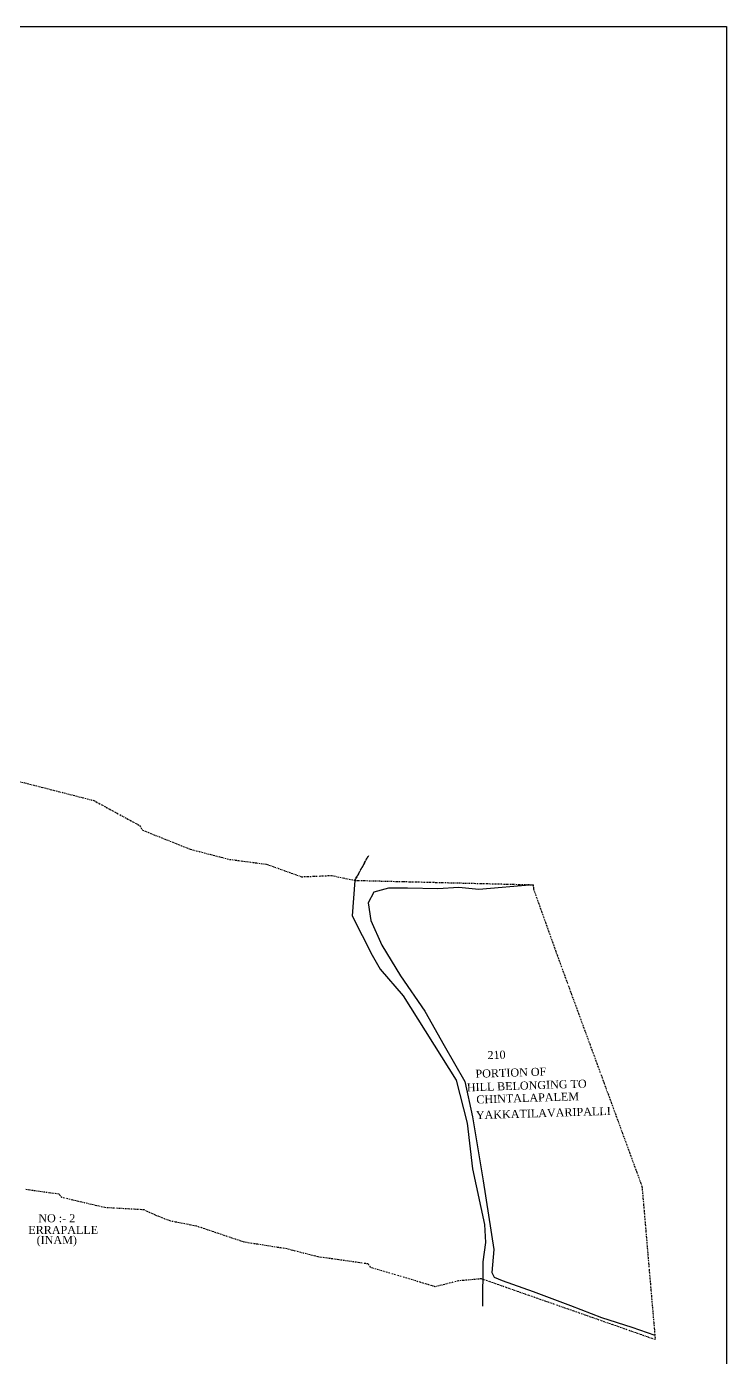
# Model space of a CAD drawing. Header units: inches. Extents: x 57 to 991, y -10 to 687.
# Drawn here: x 772.1 to 990.8, y 271.7 to 687.3 of the extents above; entities that cross this region are included whole.
import ezdxf

# ---------------------------------------------------------------- set-up
doc = ezdxf.new("R2010")
doc.units = ezdxf.units.IN
doc.header["$MEASUREMENT"] = 0
doc.linetypes.add('BORDER', pattern=[1.75, 0.5, -0.25, 0.5, -0.25, 0, -0.25])
for name, color, linetype in [('HILL', 8, 'Continuous'), ('SURVEY_BND', 7, 'Continuous'), ('TEXT', 7, 'Continuous')]:
    doc.layers.add(name, color=color, linetype=linetype)
doc.layers.add('VILL_BOUNDARY', color=6, linetype='BORDER', lineweight=30)
doc.styles.get("Standard").update_dxf_attribs({"font": 'TIMES.TTF'})

msp = doc.modelspace()

# ---------------------------------------------------------------- linework, layer by layer
at = {"linetype": 'ByBlock', "lineweight": 30}
msp.add_lwpolyline([(57.25, 687.26), (990.79, 687.26), (990.79, -9.92), (57.25, -9.92)], close=True, dxfattribs=at)
at = {"layer": 'HILL', "linetype": 'ByBlock'}
msp.add_lwpolyline([(930.44, 419.27), (913.43, 417.8), (907.15, 418.43), (900.63, 418.05), (891.16, 418.18), (885.21, 418.18), (880.65, 416.98), (878.83, 413.66), (879.71, 408.09), (883.1, 400.44), (888.94, 390.87), (896.59, 379.78), (902.63, 369.09), (909.02, 357.81), (911.47, 346.82), (914.83, 326.84), (918.14, 305.36), (917.54, 298.15), (918.26, 296.76), (920.71, 295.69), (930.38, 292.23), (942.03, 287.84), (951.78, 284.13), (961.27, 281.06), (968.41, 278.65)], dxfattribs=at)
at = {"layer": 'SURVEY_BND'}
msp.add_lwpolyline([(874.68, 420.64), (873.9, 409.6), (880.11, 397.29), (882.56, 392.94), (889.77, 384.62), (906.34, 358.26), (909.75, 344.77), (911.44, 330.54), (915.19, 313.22), (915.49, 307.54), (914.68, 301.53), (914.56, 287.68)], dxfattribs=at)
at = {"layer": 'VILL_BOUNDARY'}
msp.add_lwpolyline([(763.38, 453.19), (793.08, 445.59), (807.42, 437.78), (808.28, 436.36), (823.27, 430.36), (835.47, 427.21), (847.13, 425.67), (857.98, 421.77), (867.43, 422.17), (874.68, 420.64), (878.94, 428.35), (874.68, 420.64), (889.81, 420.27), (930.44, 419.27), (930.49, 417.99), (937.54, 398.26), (964.41, 325.04), (968.54, 277.22), (914.23, 296.2), (907.12, 295.56), (899.83, 293.74), (879.65, 299.72), (878.82, 300.87), (863.2, 303.05), (853.49, 305.55), (840.07, 307.66), (825.22, 312.66), (817.15, 314.22), (812.41, 316.05), (808.83, 317.74), (796.59, 318.45), (783.15, 321.58), (782.25, 322.64), (771.92, 324.07)], dxfattribs=at)

# ---------------------------------------------------------------- texts
at = {"layer": 'TEXT', "char_height": 2.5, "attachment_point": 1, "rotation": 1.8371}
for s, insert, width in [('{\\fTimes New Roman|b0|i0|c0|p18;210}', (916.09, 367.3), 25.251), ('   PORTION OF HILL ', (909.51, 361.4), 25.251), ('BELONGING TO ', (919.09, 357.54), 30.3441), ('{\\fTimes New Roman|b0|i0|c0|p18;CHINTALAPALEM}', (912.61, 353.45), 25.251), ('YAKKATILAVARIPALLI', (912.46, 348.55), 25.251)]:
    msp.add_mtext(s, dxfattribs=dict(at, insert=insert, width=width))
at = {"layer": 'TEXT', "char_height": 2.5, "width": 25.251, "attachment_point": 1}
for s, insert in [('{\\fTimes New Roman|b0|i0|c0|p18;NO :- 2}', (775.78, 316.38)), ('{\\fTimes New Roman|b0|i0|c0|p18;ERRAPALLE}', (772.65, 312.73)), ('{\\fTimes New Roman|b0|i0|c0|p18;(INAM)}', (775.26, 309.6))]:
    msp.add_mtext(s, dxfattribs=dict(at, insert=insert))

doc.saveas('drawing.dxf')
